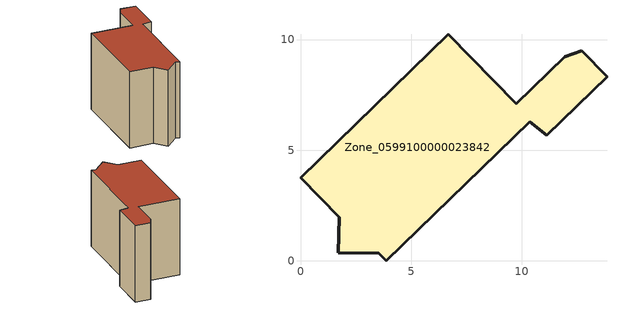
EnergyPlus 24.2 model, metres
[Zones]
Zone_0599100000023842
 floor ground (C_G): 11.96,9.23 12.72,9.49 13.86,8.32 11.14,5.67 10.36,6.28 3.87,0 3.53,0.34 1.71,0.37 1.75,1.96 0,3.75 6.69,10.24 9.76,7.09 z0
 wall outside (C_F): 11.14,5.67 13.86,8.32 12.72,9.49 11.96,9.23 9.76,7.09 6.69,10.24 0,3.75 1.75,1.96 1.71,0.37 3.53,0.34 3.87,0 10.36,6.28 11.14,5.67 z0:8.24
 roof outside (C_R): 12.72,9.49 11.96,9.23 9.76,7.09 6.69,10.24 0,3.75 1.75,1.96 1.71,0.37 3.53,0.34 3.87,0 10.36,6.28 11.14,5.67 13.86,8.32 z8.24
[BUILDING]
Pand.0599100000023842: North Axis=0; Terrain=City; Loads Convergence Tolerance Value=0.04; Temperature Convergence Tolerance Value=0.4; Solar Distribution=FullExterior; Maximum Number of Warmup Days=25; Minimum Number of Warmup Days=1
[Site:Location]
Rotterdam.The.Hague.AP_ZH_NLD Design_Conditions: Latitude=51.96; Longitude=4.45; Time Zone=1; Elevation=-4.5
[SITE:GROUNDTEMPERATURE:BUILDINGSURFACE]
18, 18, 18, 18, 18, 18, 18, 18, 18, 18, 18, 18
[MATERIAL] Thermal Absorptance=0.9; Solar Absorptance=0.7; Visible Absorptance=0.7
Name | Roughness | Thickness | Conductivity | Density | Specific Heat
G.TI.1975-1991 | MediumSmooth | 0.15 | 0.288461 | 540 | 1210
F.TI.1975-1991 | Rough | 0.3 | 0.230769 | 1920 | 840
R.TI.1975-1991 | MediumRough | 0.2 | 0.153846 | 1500 | 1000
[CONSTRUCTION]
C_G: G.TI.1975-1991
C_F: F.TI.1975-1991
C_R: R.TI.1975-1991
[ZONE]
Zone_0599100000023842: Type=1; Multiplier=1; Ceiling Height=Autocalculate; Volume=Autocalculate; Floor Area=autocalculate; Part of Total Floor Area=Yes
[ZONEINFILTRATION:DESIGNFLOWRATE]
Infil_Zone_0599100000023842: Zone or ZoneList or Space or SpaceList=Zone_0599100000023842; Schedule=AlwaysOn; Design Flow Rate Calculation Method=Flow/Area; Flow Rate per Floor Area=0.003; Constant Term Coefficient=1; Temperature Term Coefficient=0; Velocity Term Coefficient=0; Velocity Squared Term Coefficient=0
[HVACTEMPLATE:ZONE:IDEALLOADSAIRSYSTEM]
Zone_0599100000023842: Maximum Heating Supply Air Temperature=50; Minimum Cooling Supply Air Temperature=13; Maximum Heating Supply Air Humidity Ratio=0.0156; Minimum Cooling Supply Air Humidity Ratio=0.0077; Heating Limit=NoLimit; Cooling Limit=NoLimit; Dehumidification Control Type=ConstantSensibleHeatRatio; Cooling Sensible Heat Ratio=0.7; Dehumidification Setpoint=60; Humidification Control Type=None; Humidification Setpoint=30; Outdoor Air Method=None; Outdoor Air Flow Rate per Person=0.00944; Outdoor Air Flow Rate per Zone Floor Area=0; Outdoor Air Flow Rate per Zone=0; Demand Controlled Ventilation Type=None; Outdoor Air Economizer Type=NoEconomizer; Heat Recovery Type=None; Sensible Heat Recovery Effectiveness=0.7; Latent Heat Recovery Effectiveness=0.65
[ZONECONTROL:THERMOSTAT]
ThermostatControl_Zone_0599100000023842: Zone or ZoneList=Zone_0599100000023842; Control Type Schedule=DualSetpointControlType; Control 1=Thermostat_Zone_0599100000023842; Temperature Difference Between Cutout And Setpoint=0
[THERMOSTATSETPOINT:DUALSETPOINT]
Thermostat_Zone_0599100000023842: Heating Setpoint Temperature Schedule=HeatingSetpoint_Zone_0599100000023842; Cooling Setpoint Temperature Schedule=CoolingSetpoint_Zone_0599100000023842
[SCHEDULE:COMPACT]
HeatingSetpoint_Zone_0599100000023842: Through: 12/31, For: AllDays, Until: 24:00, 21
CoolingSetpoint_Zone_0599100000023842: Through: 12/31, For: AllDays, Until: 24:00, 24
DualSetpointControlType: Through: 12/31, For: AllDays, Until: 24:00, 4
AlwaysOn: Through: 12/31, For: AllDays, Until: 24:00, 1
